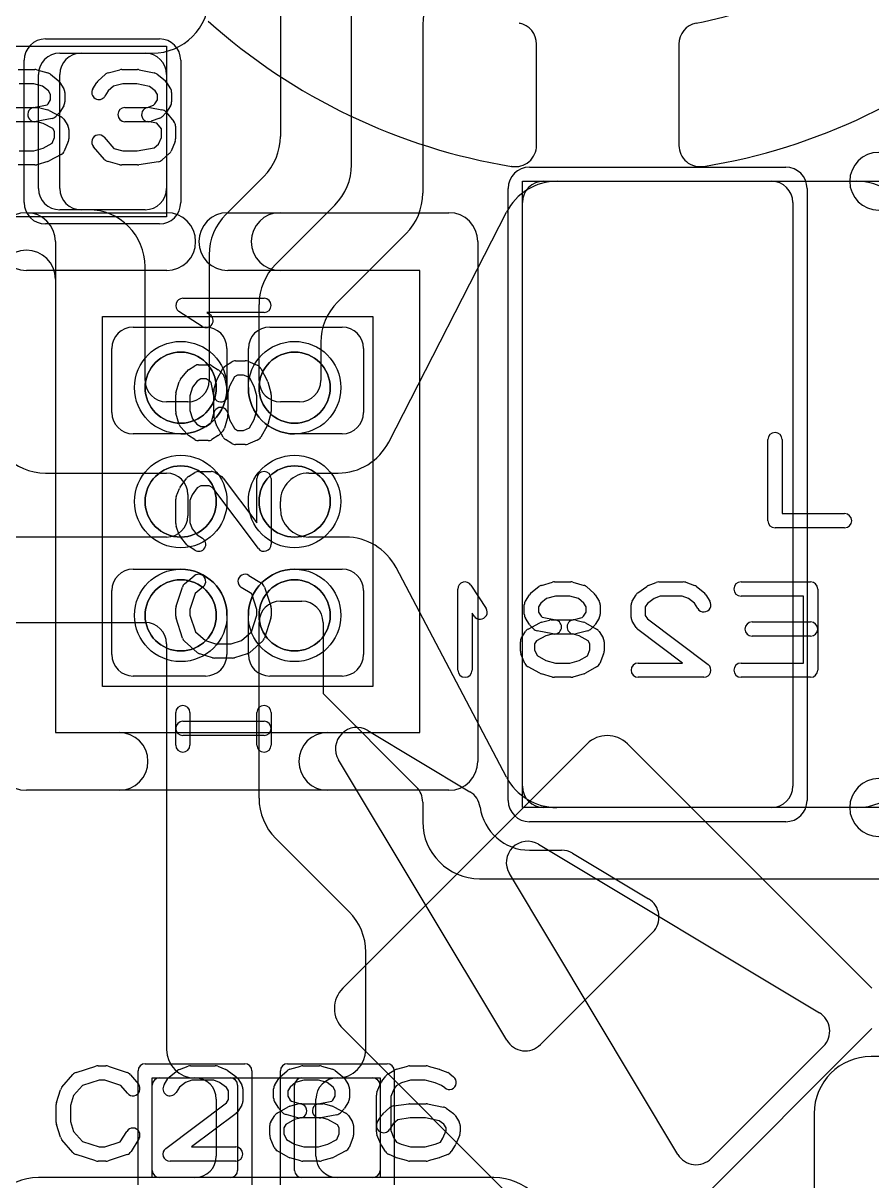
# Model space of a CAD drawing. Extents: x -1 to 20.9, y -0.5 to 20.
# Drawn here: x 7.947 to 10.928, y 7.863 to 11.931 of the extents above; entities that cross this region are included whole.
import ezdxf

# ---------------------------------------------------------------- set-up
doc = ezdxf.new("R2010")
doc.units = 0
for name, color, linetype in [('L1', 3, 'CONTINUOUS'), ('L4', 3, 'CONTINUOUS'), ('MetalMask-A', 176, 'CONTINUOUS'), ('PartsArea-A', 111, 'CONTINUOUS'), ('PartsSilk-A', 221, 'CONTINUOUS'), ('PartsSilk-B', 221, 'CONTINUOUS'), ('Resist-A', 2, 'CONTINUOUS'), ('Silk-A', 140, 'CONTINUOUS')]:
    doc.layers.add(name, color=color, linetype=linetype)

msp = doc.modelspace()

# ---------------------------------------------------------------- linework, layer by layer
at = {"layer": 'L1'}
for p, q in [((8.85, 14.2), (8.85, 11.53284)), ((9.1, 11.43284), (9.1, 12.475)), ((9.35, 11.925), (9.35, 11.33284)), ((8.075, 11.825), (8.375, 11.825)), ((8.14997, 11.825), (8.4, 11.825)), ((8, 11.35), (8, 11.75)), ((8.075, 11.34997), (8.075, 11.75003)), ((8.45, 11.75), (8.45, 11.35)), ((8.79142, 11.39142), (8.65858, 11.25858)), ((9.775, 11.375), (10.575, 11.375)), ((9.82225, 11.375), (10.07498, 11.37502)), ((10.07498, 11.37502), (10.875, 11.375)), ((8.375, 11.275), (8.075, 11.275)), ((8.175, 11.275), (8.14997, 11.275)), ((8.83358, 11.08358), (9.04142, 11.29142)), ((9.23073, 10.45882), (9.64426, 11.26618)), ((9.7, 9.25), (9.7, 11.3)), ((10.65, 11.3), (10.65, 9.25)), ((9.29142, 11.19142), (9.05067, 10.95067)), ((8.6, 11.11716), (8.6, 10.67497)), ((8.375, 10.67497), (8.375, 11.075)), ((8.775, 10.67497), (8.775, 10.94216)), ((8.333, 10.863), (8.5875, 10.863)), ((8.8125, 10.863), (9.067, 10.863)), ((8.258, 10.5625), (8.258, 10.788)), ((8.6625, 10.788), (8.6625, 10.65)), ((8.7375, 10.65), (8.7375, 10.788)), ((8.99209, 10.80925), (8.99209, 10.67497)), ((9.142, 10.788), (9.142, 10.5625)), ((8.52503, 10.6), (8.44997, 10.6)), ((8.91712, 10.6), (8.84997, 10.6)), ((8.5, 10.4875), (8.333, 10.4875)), ((9.067, 10.4875), (8.9, 10.4875)), ((8.025, 10.35), (8.45003, 10.35)), ((8.95002, 10.35), (9.05271, 10.35)), ((8.525, 10.27503), (8.525, 10.19997)), ((8.85, 10.225), (8.85, 10.25)), ((8.45003, 10.125), (7.75784, 10.125)), ((9.07925, 10.125), (8.95, 10.125)), ((8.333, 10.0125), (8.5, 10.0125)), ((8.9, 10.0125), (9.067, 10.0125)), ((9.64375, 9.28184), (9.25624, 10.01815)), ((8.258, 9.712), (8.258, 9.9375)), ((9.142, 9.9375), (9.142, 9.712)), ((8.84997, 9.9), (8.92503, 9.9)), ((8.6625, 9.85), (8.6625, 9.712)), ((8.7375, 9.712), (8.7375, 9.85)), ((7.88284, 9.825), (8.37503, 9.825)), ((8.775, 9.20784), (8.775, 9.82503)), ((9, 9.82503), (9, 9.575)), ((8.45, 9.75003), (8.45, 8.325)), ((8.5875, 9.637), (8.333, 9.637)), ((9.067, 9.637), (8.8125, 9.637)), ((9, 9.575), (9.32804, 9.24696)), ((9.35, 9.19395), (9.35, 9.125)), ((10.575, 9.175), (9.775, 9.175)), ((10.875, 9.175), (9.82074, 9.17499)), ((9.09142, 8.80858), (8.83358, 9.06642)), ((9.55, 8.925), (11.375, 8.925)), ((9.15, 8.325), (9.15, 8.66716)), ((15.825, 8.3), (10.925, 8.3)), ((8.425, 8.225), (8.675, 8.225)), ((8.55, 8.225), (8.55006, 8.225)), ((8.925, 8.225), (9.175, 8.225)), ((9.04997, 8.225), (9.05, 8.225)), ((8.4, 7.9), (8.4, 8.2)), ((8.7, 8.2), (8.7, 7.9)), ((8.9, 7.9), (8.9, 8.2)), ((9.2, 8.2), (9.2, 7.9)), ((8.62503, 8.15003), (8.62503, 7.94997)), ((8.975, 7.94997), (8.975, 8.15003)), ((10.725, 8.1), (10.725, 7.725)), ((8.55006, 7.875), (8, 7.875)), ((8.675, 7.875), (8.425, 7.875)), ((9.175, 7.875), (8.925, 7.875)), ((9.6, 7.875), (9.04997, 7.875))]:
    msp.add_line(p, q, dxfattribs=at)
for centre in [(8.5, 10.65), (8.9, 10.65), (8.5, 10.25), (8.9, 10.25), (8.5, 9.85), (8.9, 9.85)]:
    msp.add_circle(centre, 0.1625, dxfattribs=at)
for centre, radius, start, end in [((9.55, 11.925), 0.2, 90, 180), ((8.4, 12.025), 0.2, -90, 0), ((8.075, 11.75), 0.075, 90, 180), ((8.14997, 11.75003), 0.07497, 90, 180), ((8.375, 11.75), 0.075, 0, 90), ((8.65, 11.53284), 0.2, -45, 0), ((8.9, 11.43284), 0.2, -45, 0), ((8.075, 11.35), 0.075, 180, -90), ((8.14997, 11.34997), 0.07497, 180, -90), ((8.375, 11.35), 0.075, -90, 0), ((9.82227, 11.175), 0.2, 90.00573, 152.87859), ((9.775, 11.3), 0.075, 90, 180), ((10.575, 11.3), 0.075, 0, 90), ((10.875, 11.175), 0.2, 0, 89.99885), ((9.15, 11.33284), 0.2, -45, 0), ((8.175, 11.075), 0.2, 0, 90), ((8.8, 11.11716), 0.2, 135, 180), ((8.975, 10.94216), 0.2, 135, 180), ((9.19209, 10.80925), 0.2, 135, 180), ((8.333, 10.788), 0.075, 90, 180), ((8.5875, 10.788), 0.075, 0, 90), ((8.8125, 10.788), 0.075, 90, 180), ((9.067, 10.788), 0.075, 0, 90), ((8.44997, 10.67497), 0.07497, 180, -90), ((8.52503, 10.67497), 0.07497, -90, 0), ((8.84997, 10.67497), 0.07497, 180, -90), ((8.91712, 10.67497), 0.07497, -90, 0), ((8.5, 10.65), 0.1625, -90, 0), ((8.9, 10.65), 0.1625, 180, -90), ((8.025, 10.55), 0.2, 180, -90), ((8.333, 10.5625), 0.075, 180, -90), ((9.067, 10.5625), 0.075, -90, 0), ((9.05272, 10.55), 0.2, -90.00255, -27.12236), ((8.45003, 10.27503), 0.07497, 0, 90), ((8.95, 10.25), 0.1, 89.98854, 180), ((8.95, 10.225), 0.1, 180, -90), ((8.45003, 10.19997), 0.07497, -90, 0), ((9.07925, 9.925), 0.2, 27.75756, 90), ((8.333, 9.9375), 0.075, 90, 180), ((8.5, 9.85), 0.1625, 0, 90), ((8.9, 9.85), 0.1625, 90, 180), ((9.067, 9.9375), 0.075, 0, 90), ((8.84997, 9.82503), 0.07497, 90, 180), ((8.92503, 9.82503), 0.07497, 0, 90), ((8.37503, 9.75003), 0.07497, 0, 90), ((8.333, 9.712), 0.075, 180, -90), ((8.5875, 9.712), 0.075, -90, 0), ((8.8125, 9.712), 0.075, 180, -90), ((9.067, 9.712), 0.075, -90, 0), ((10.875, 9.375), 0.2, -90, 0), ((9.82074, 9.37499), 0.2, -152.24213, -89.99958), ((9.27503, 9.19395), 0.07497, 0, 45), ((9.775, 9.25), 0.075, 180, -90), ((10.575, 9.25), 0.075, -90, 0), ((8.975, 9.20784), 0.2, 180, -135), ((9.55, 9.125), 0.2, 180, -90), ((8.95, 8.66716), 0.2, 0, 45), ((8.55, 8.325), 0.1, 180, -90), ((9.05, 8.325), 0.1, -90, 0), ((10.925, 8.1), 0.2, 90, 180), ((8.425, 8.2), 0.025, 90, 180), ((8.55006, 8.15003), 0.07497, 0, 90), ((8.675, 8.2), 0.025, 0, 90), ((8.925, 8.2), 0.025, 90, 180), ((9.04997, 8.15003), 0.07497, 90, 180), ((9.175, 8.2), 0.025, 0, 90), ((8.55006, 7.94997), 0.07497, -90, 0), ((9.04997, 7.94997), 0.07497, 180, -90), ((8.425, 7.9), 0.025, 180, -90), ((8.675, 7.9), 0.025, -90, 0), ((8.925, 7.9), 0.025, 180, -90), ((9.175, 7.9), 0.025, -90, 0), ((8, 7.675), 0.2, 90, 180), ((9.6, 7.675), 0.2, 0, 90)]:
    msp.add_arc(centre, radius, start, end, dxfattribs=at)
at = {"layer": 'L4'}
for p, q in [((9.75, 11.50124), (9.75, 11.85685)), ((10.25, 11.85683), (10.25, 11.50124)), ((9.92763, 9.3985), (9.06904, 8.53991)), ((10.92762, 8.53992), (10.06903, 9.3985)), ((9.06904, 8.39849), (9.92762, 7.53991)), ((10.06904, 7.53991), (10.92762, 8.39849))]:
    msp.add_line(p, q, dxfattribs=at)
for centre, radius, start, end in [((9.99998, 13.49996), 1.59999, -78.81107, -50.00511), ((10.00001, 13.49999), 2.1, -131.94629, -99.25967), ((9.7035, 12.00406), 0.07497, -101.21401, -100.71637), ((9.675, 11.85683), 0.075, 0.01528, 78.80544), ((10.325, 11.85681), 0.075, 101.18707, 179.98472), ((9.99997, 13.5), 2.10001, -80.76302, -48.05369), ((9.67499, 11.50126), 0.07501, -99.22876, -0.01528), ((10.32502, 11.50127), 0.07502, -179.97709, -80.76493), ((9.65094, 11.35322), 0.07497, 80.77389, 81.43862), ((9.99833, 9.3278), 0.09998, 45, 135), ((9.13974, 8.4692), 0.09999, 134.99595, -134.99595)]:
    msp.add_arc(centre, radius, start, end, dxfattribs=at)
at = {"layer": 'MetalMask-A'}
for p, q in [((8.075, 11.825), (8.375, 11.825)), ((8, 11.35), (8, 11.75)), ((8.45, 11.75), (8.45, 11.35)), ((9.775, 11.375), (10.575, 11.375)), ((8.375, 11.275), (8.075, 11.275)), ((9.7, 9.25), (9.7, 11.3)), ((10.65, 11.3), (10.65, 9.25)), ((10.575, 9.175), (9.775, 9.175)), ((8.425, 8.225), (8.675, 8.225)), ((8.925, 8.225), (9.175, 8.225)), ((8.4, 7.9), (8.4, 8.2)), ((8.7, 8.2), (8.7, 7.9)), ((8.9, 7.9), (8.9, 8.2)), ((9.2, 8.2), (9.2, 7.9)), ((8.675, 7.875), (8.425, 7.875)), ((9.175, 7.875), (8.925, 7.875))]:
    msp.add_line(p, q, dxfattribs=at)
for centre, radius, start, end in [((8.075, 11.75), 0.075, 90, 180), ((8.375, 11.75), 0.075, 0, 90), ((8.075, 11.35), 0.075, 180, -90), ((8.375, 11.35), 0.075, -90, 0), ((9.775, 11.3), 0.075, 90, 180), ((10.575, 11.3), 0.075, 0, 90), ((8.5, 10.65), 0.125, 90, -90), ((8.5, 10.65), 0.125, -90, 90), ((8.9, 10.65), 0.125, 90, -90), ((8.9, 10.65), 0.125, -90, 90), ((8.5, 10.25), 0.125, 90, -90), ((8.5, 10.25), 0.125, -90, 90), ((8.9, 10.25), 0.125, 90, -90), ((8.9, 10.25), 0.125, -90, 90), ((8.5, 9.85), 0.125, 90, -90), ((8.5, 9.85), 0.125, -90, 90), ((8.9, 9.85), 0.125, 90, -90), ((8.9, 9.85), 0.125, -90, 90), ((9.775, 9.25), 0.075, 180, -90), ((10.575, 9.25), 0.075, -90, 0), ((8.425, 8.2), 0.025, 90, 180), ((8.675, 8.2), 0.025, 0, 90), ((8.925, 8.2), 0.025, 90, 180), ((9.175, 8.2), 0.025, 0, 90), ((8.425, 7.9), 0.025, 180, -90), ((8.675, 7.9), 0.025, -90, 0), ((8.925, 7.9), 0.025, 180, -90), ((9.175, 7.9), 0.025, -90, 0)]:
    msp.add_arc(centre, radius, start, end, dxfattribs=at)
at = {"layer": 'PartsArea-A'}
for p, q in [((7.15, 11.85), (8.45, 11.85)), ((8.45, 11.85), (8.45, 11.25)), ((9.7, 9.175), (9.7, 11.375)), ((9.7, 11.375), (12.9, 11.375)), ((8.45, 11.25), (7.15, 11.25)), ((8.225, 9.6), (8.225, 10.9)), ((8.225, 10.9), (9.175, 10.9)), ((9.175, 10.9), (9.175, 9.6)), ((9.175, 9.6), (8.225, 9.6)), ((12.9, 9.175), (9.7, 9.175)), ((8.4, 8.225), (9.2, 8.225)), ((8.4, 7.875), (8.4, 8.225)), ((9.2, 8.225), (9.2, 7.875)), ((9.2, 7.875), (8.4, 7.875))]:
    msp.add_line(p, q, dxfattribs=at)
at = {"layer": 'PartsSilk-A'}
for p, q in [((7.92917, 11.76759), (7.9875, 11.76759)), ((7.99437, 11.76663), (8.03326, 11.75552)), ((8.24495, 11.75564), (8.28662, 11.76675)), ((8.29306, 11.76759), (8.34861, 11.76759)), ((8.35376, 11.76705), (8.40654, 11.75594)), ((7.984, 11.71759), (7.93267, 11.71759)), ((8.0147, 11.70882), (7.984, 11.71759)), ((8.04201, 11.751), (8.06979, 11.72878)), ((8.07537, 11.72251), (8.08926, 11.70029)), ((8.1913, 11.70029), (8.20519, 11.72251)), ((8.20978, 11.72795), (8.23478, 11.75017)), ((8.29634, 11.71759), (8.26356, 11.70885)), ((8.34601, 11.71759), (8.29634, 11.71759)), ((8.39042, 11.70824), (8.34601, 11.71759)), ((8.41701, 11.751), (8.44479, 11.72878)), ((8.45037, 11.72251), (8.46426, 11.70029)), ((8.03523, 11.6924), (8.0147, 11.70882)), ((8.04306, 11.67987), (8.03523, 11.6924)), ((8.04306, 11.66087), (8.04306, 11.67987)), ((8.09306, 11.68704), (8.09306, 11.6537)), ((8.24568, 11.69296), (8.2337, 11.67379)), ((8.26356, 11.70885), (8.24568, 11.69296)), ((8.41023, 11.6924), (8.39042, 11.70824)), ((8.41806, 11.67987), (8.41023, 11.6924)), ((8.41806, 11.66087), (8.41806, 11.67987)), ((8.46806, 11.68704), (8.46806, 11.6537)), ((7.92134, 11.63426), (7.99861, 11.63426)), ((7.9826, 11.63377), (8.03074, 11.6434)), ((8.00505, 11.63342), (8.03283, 11.62601)), ((8.03074, 11.6434), (8.03448, 11.64715)), ((8.03448, 11.64715), (8.04306, 11.66087)), ((8.08926, 11.64045), (8.07537, 11.61823)), ((8.30417, 11.63426), (8.3831, 11.63426)), ((8.3831, 11.63426), (8.4043, 11.64197)), ((8.39188, 11.63387), (8.43355, 11.62646)), ((8.4043, 11.64197), (8.40948, 11.64715)), ((8.40948, 11.64715), (8.41806, 11.66087)), ((8.46426, 11.64045), (8.45037, 11.61823)), ((8.04796, 11.59586), (7.9924, 11.58475)), ((8.03815, 11.62391), (8.07982, 11.60169)), ((8.07185, 11.6138), (8.06074, 11.60269)), ((8.08926, 11.59287), (8.10314, 11.57065)), ((8.4266, 11.59687), (8.39604, 11.58576)), ((8.44685, 11.6138), (8.43574, 11.60269)), ((8.44838, 11.61785), (8.47615, 11.58452)), ((7.99533, 11.58426), (7.91806, 11.58426)), ((8.01717, 11.57844), (7.99533, 11.58426)), ((8.0504, 11.56072), (8.01717, 11.57844)), ((8.05694, 11.55024), (8.0504, 11.56072)), ((8.10694, 11.55741), (8.10694, 11.52407)), ((8.3875, 11.58426), (8.30417, 11.58426)), ((8.41581, 11.57883), (8.38312, 11.58465)), ((8.43194, 11.55947), (8.41581, 11.57883)), ((8.43194, 11.52907), (8.43194, 11.55947)), ((8.48194, 11.56852), (8.48194, 11.52407)), ((8.04842, 11.5086), (8.05694, 11.52907)), ((8.05694, 11.52907), (8.05694, 11.55024)), ((8.10502, 11.51446), (8.09114, 11.48113)), ((8.23131, 11.52942), (8.26519, 11.49071)), ((8.42218, 11.50563), (8.43194, 11.52907)), ((8.48002, 11.51446), (8.46614, 11.48113)), ((7.93267, 11.48241), (7.984, 11.48241)), ((7.984, 11.48241), (8.01697, 11.49183)), ((8.01697, 11.49183), (8.04842, 11.5086)), ((8.23258, 11.45206), (8.19369, 11.4965)), ((8.26519, 11.49071), (8.29634, 11.48241)), ((8.29634, 11.48241), (8.34662, 11.48241)), ((8.34662, 11.48241), (8.40691, 11.49205)), ((8.40691, 11.49205), (8.42218, 11.50563)), ((8.45967, 11.47205), (8.43467, 11.44983)), ((7.9875, 11.43241), (7.92917, 11.43241)), ((8.03326, 11.44448), (7.99437, 11.43337)), ((8.07982, 11.46868), (8.03815, 11.44646)), ((8.28662, 11.43325), (8.24495, 11.44436)), ((8.34861, 11.43241), (8.29306, 11.43241)), ((8.42201, 11.44383), (8.35256, 11.43272)), ((7.958, 11.2646), (8.45082, 11.2646)), ((8.84918, 11.2646), (9.442, 11.2646)), ((8.0596, 11.163), (8.0596, 9.4386)), ((9.5436, 11.163), (9.5436, 9.337)), ((8.45082, 11.0614), (7.958, 11.0614)), ((9.3404, 11.0614), (8.84918, 11.0614)), ((9.3404, 9.4386), (9.3404, 11.0614)), ((8.50741, 10.96389), (8.79259, 10.96389)), ((8.5753, 10.86513), (8.49382, 10.91791)), ((8.79259, 10.91389), (8.59199, 10.91389)), ((8.59199, 10.91389), (8.60248, 10.90709)), ((8.65713, 10.72676), (8.67935, 10.74064)), ((8.69259, 10.74444), (8.72593, 10.74444)), ((8.73554, 10.74252), (8.76887, 10.72864)), ((8.499, 10.67951), (8.52122, 10.70729)), ((8.52749, 10.71287), (8.54971, 10.72676)), ((8.56296, 10.73056), (8.5963, 10.73056)), ((8.60955, 10.72676), (8.63177, 10.71287)), ((8.62609, 10.67565), (8.64831, 10.71732)), ((8.6362, 10.70935), (8.64731, 10.69824)), ((8.78132, 10.71732), (8.80354, 10.67565)), ((8.48337, 10.63187), (8.49448, 10.67076)), ((8.5576, 10.67273), (8.54118, 10.6522)), ((8.57013, 10.68056), (8.5576, 10.67273)), ((8.58913, 10.68056), (8.57013, 10.68056)), ((8.60285, 10.67198), (8.58913, 10.68056)), ((8.6066, 10.66824), (8.60285, 10.67198)), ((8.61623, 10.6201), (8.6066, 10.66824)), ((8.61658, 10.64255), (8.62399, 10.67033)), ((8.65414, 10.68546), (8.66525, 10.6299)), ((8.68928, 10.6879), (8.67156, 10.65467)), ((8.69976, 10.69444), (8.68928, 10.6879)), ((8.72093, 10.69444), (8.69976, 10.69444)), ((8.7414, 10.68592), (8.72093, 10.69444)), ((8.75817, 10.65447), (8.7414, 10.68592)), ((8.80552, 10.67076), (8.81663, 10.63187)), ((8.48241, 10.56667), (8.48241, 10.625)), ((8.54118, 10.6522), (8.53241, 10.6215)), ((8.53241, 10.6215), (8.53241, 10.57017)), ((8.61574, 10.55884), (8.61574, 10.63611)), ((8.67156, 10.65467), (8.66574, 10.63283)), ((8.66574, 10.63283), (8.66574, 10.55556)), ((8.76759, 10.6215), (8.75817, 10.65447)), ((8.76759, 10.57017), (8.76759, 10.6215)), ((8.81759, 10.625), (8.81759, 10.56667)), ((8.49448, 10.52091), (8.48337, 10.5598)), ((8.53241, 10.57017), (8.54099, 10.54013)), ((8.54099, 10.54013), (8.55704, 10.52207)), ((8.6072, 10.52682), (8.61574, 10.55884)), ((8.62399, 10.52134), (8.61658, 10.54912)), ((8.6649, 10.54912), (8.65379, 10.50745)), ((8.6649, 10.562), (8.67147, 10.53736)), ((8.67147, 10.53736), (8.68896, 10.50675)), ((8.74178, 10.50869), (8.75827, 10.53756)), ((8.75827, 10.53756), (8.76759, 10.57017)), ((8.81663, 10.5598), (8.80552, 10.52091)), ((8.52205, 10.48617), (8.49983, 10.51117)), ((8.55704, 10.52207), (8.57013, 10.51389)), ((8.57013, 10.51389), (8.58913, 10.51389)), ((8.58913, 10.51389), (8.60285, 10.52247)), ((8.60285, 10.52247), (8.6072, 10.52682)), ((8.64866, 10.47649), (8.62644, 10.51538)), ((8.64731, 10.49621), (8.6362, 10.4851)), ((8.68896, 10.50675), (8.69976, 10.5)), ((8.69976, 10.5), (8.72093, 10.5)), ((8.72093, 10.5), (8.74178, 10.50869)), ((8.80319, 10.51538), (8.78097, 10.47649)), ((8.54971, 10.46769), (8.52749, 10.48158)), ((8.5963, 10.46389), (8.56296, 10.46389)), ((8.63177, 10.48158), (8.60955, 10.46769)), ((8.67934, 10.4538), (8.65712, 10.46769)), ((8.76888, 10.46581), (8.73555, 10.45192)), ((10.5625, 10.18241), (10.5625, 10.46759)), ((10.6125, 10.46759), (10.6125, 10.20741)), ((8.72593, 10.45), (8.69259, 10.45)), ((8.4983, 10.30081), (8.52052, 10.33137)), ((8.52749, 10.33787), (8.54971, 10.35176)), ((8.56296, 10.35556), (8.60741, 10.35556)), ((8.62066, 10.35176), (8.64288, 10.33787)), ((8.64961, 10.3317), (8.76759, 10.17483)), ((8.76759, 10.17483), (8.76759, 10.33056)), ((8.81759, 10.33056), (8.81759, 10.1)), ((8.4842, 10.26761), (8.49531, 10.29539)), ((8.55811, 10.29804), (8.54057, 10.27393)), ((8.57013, 10.30556), (8.55811, 10.29804)), ((8.60024, 10.30556), (8.57013, 10.30556)), ((8.61244, 10.29793), (8.60024, 10.30556)), ((8.77261, 10.08497), (8.61244, 10.29793)), ((8.48241, 10.17222), (8.48241, 10.25833)), ((8.54057, 10.27393), (8.53241, 10.25352)), ((8.53241, 10.25352), (8.53241, 10.17662)), ((8.53241, 10.17662), (8.54061, 10.15408)), ((10.6125, 10.20741), (10.83194, 10.20741)), ((8.49503, 10.13313), (8.48392, 10.16368)), ((8.54061, 10.15408), (8.5576, 10.13283)), ((8.5576, 10.13283), (8.57621, 10.1212)), ((10.83194, 10.15741), (10.5875, 10.15741)), ((8.52122, 10.09827), (8.499, 10.12605)), ((8.54971, 10.0788), (8.52749, 10.09269)), ((8.51363, 9.96088), (8.54696, 9.98865)), ((8.73918, 9.99064), (8.78362, 9.96287)), ((8.48369, 9.8829), (8.50591, 9.94957)), ((8.5511, 9.92702), (8.53241, 9.87094)), ((8.57896, 9.95023), (8.5511, 9.92702)), ((8.7495, 9.92523), (8.71268, 9.94824)), ((8.76759, 9.87094), (8.7495, 9.92523)), ((8.79409, 9.94957), (8.81631, 9.8829)), ((8.48241, 9.84722), (8.48241, 9.875)), ((8.53241, 9.87094), (8.53241, 9.85112)), ((8.53241, 9.85112), (8.55132, 9.79202)), ((8.74868, 9.79202), (8.76759, 9.85112)), ((8.76759, 9.85112), (8.76759, 9.87094)), ((8.81759, 9.875), (8.81759, 9.84722)), ((8.50582, 9.77016), (8.4836, 9.8396)), ((8.8164, 9.8396), (8.79418, 9.77016)), ((8.55132, 9.79202), (8.58656, 9.76118)), ((8.58656, 9.76118), (8.62234, 9.75)), ((8.67766, 9.75), (8.71344, 9.76118)), ((8.71344, 9.76118), (8.74868, 9.79202)), ((8.55761, 9.72008), (8.51317, 9.75897)), ((8.62234, 9.75), (8.67766, 9.75)), ((8.78683, 9.75897), (8.74239, 9.72008)), ((8.61106, 9.70114), (8.56661, 9.71503)), ((8.68148, 9.7), (8.61852, 9.7)), ((8.73339, 9.71503), (8.68894, 9.70114)), ((8.48241, 9.39444), (8.48241, 9.50833)), ((8.50741, 9.47778), (8.79259, 9.47778)), ((8.53241, 9.50833), (8.53241, 9.39444)), ((8.76759, 9.39444), (8.76759, 9.50833)), ((8.81759, 9.50833), (8.81759, 9.39444)), ((8.0596, 9.4386), (8.28344, 9.4386)), ((9.01656, 9.4386), (9.3404, 9.4386)), ((8.79259, 9.42778), (8.50741, 9.42778)), ((8.28344, 9.2354), (7.958, 9.2354)), ((9.442, 9.2354), (9.01656, 9.2354)), ((9.75725, 9.04565), (10.74346, 8.45392)), ((10.24608, 7.95654), (9.65435, 8.94275)), ((10.75791, 8.33658), (10.36342, 7.94209)), ((8.13266, 8.24418), (8.2021, 8.2664)), ((8.20972, 8.26759), (8.2375, 8.26759)), ((8.2454, 8.26631), (8.31207, 8.24409)), ((8.49563, 8.25497), (8.52618, 8.26608)), ((8.53472, 8.26759), (8.62083, 8.26759)), ((8.63011, 8.2658), (8.65789, 8.25469)), ((8.88341, 8.25552), (8.9223, 8.26663)), ((8.92917, 8.26759), (8.9875, 8.26759)), ((8.99437, 8.26663), (9.03326, 8.25552)), ((9.25841, 8.25552), (9.2973, 8.26663)), ((9.30417, 8.26759), (9.3625, 8.26759)), ((9.36937, 8.26663), (9.40826, 8.25552)), ((8.08258, 8.19239), (8.12147, 8.23683)), ((8.21362, 8.21759), (8.15452, 8.19868)), ((8.23344, 8.21759), (8.21362, 8.21759)), ((8.28952, 8.1989), (8.23344, 8.21759)), ((8.32338, 8.23637), (8.35115, 8.20304)), ((8.4413, 8.20029), (8.45519, 8.22251)), ((8.46077, 8.22878), (8.48855, 8.251)), ((8.53912, 8.21759), (8.51658, 8.20939)), ((8.61602, 8.21759), (8.53912, 8.21759)), ((8.63643, 8.20943), (8.61602, 8.21759)), ((8.66331, 8.2517), (8.69387, 8.22948)), ((8.70037, 8.22251), (8.71426, 8.20029)), ((8.83019, 8.20029), (8.84408, 8.22251)), ((8.84867, 8.22795), (8.87367, 8.25017)), ((8.93267, 8.21759), (8.90263, 8.20901)), ((8.984, 8.21759), (8.93267, 8.21759)), ((9.0147, 8.20882), (8.984, 8.21759)), ((9.04201, 8.251), (9.06979, 8.22878)), ((9.07537, 8.22251), (9.08926, 8.20029)), ((9.20639, 8.21315), (9.22028, 8.23167)), ((9.22754, 8.23818), (9.25254, 8.25299)), ((9.30767, 8.21759), (9.27525, 8.20833)), ((9.359, 8.21759), (9.30767, 8.21759)), ((9.39329, 8.20779), (9.359, 8.21759)), ((9.41067, 8.25469), (9.43845, 8.24358)), ((9.44479, 8.23989), (9.45868, 8.22878)), ((8.06364, 8.13894), (8.07753, 8.18339)), ((8.15452, 8.19868), (8.12368, 8.16344)), ((8.31273, 8.17104), (8.28952, 8.1989)), ((8.49533, 8.1924), (8.4837, 8.17379)), ((8.51658, 8.20939), (8.49533, 8.1924)), ((8.66054, 8.19189), (8.63643, 8.20943)), ((8.66806, 8.17987), (8.66054, 8.19189)), ((8.66806, 8.14976), (8.66806, 8.17987)), ((8.71806, 8.18704), (8.71806, 8.14259)), ((8.82639, 8.1537), (8.82639, 8.18704)), ((8.88457, 8.19296), (8.87639, 8.17987)), ((8.87639, 8.17987), (8.87639, 8.16087)), ((8.90263, 8.20901), (8.88457, 8.19296)), ((9.03523, 8.1924), (9.0147, 8.20882)), ((9.04306, 8.17987), (9.03523, 8.1924)), ((9.04306, 8.16087), (9.04306, 8.17987)), ((9.09306, 8.18704), (9.09306, 8.1537)), ((9.18942, 8.17442), (9.20331, 8.20776)), ((9.24827, 8.18565), (9.2375, 8.15981)), ((9.2573, 8.19769), (9.24827, 8.18565)), ((9.27525, 8.20833), (9.2573, 8.19769)), ((9.41645, 8.19853), (9.39329, 8.20779)), ((9.42744, 8.18974), (9.41645, 8.19853)), ((8.12368, 8.16344), (8.1125, 8.12766)), ((8.44747, 7.97739), (8.66043, 8.13756)), ((8.66043, 8.13756), (8.66806, 8.14976)), ((8.84408, 8.11823), (8.83019, 8.14045)), ((8.87639, 8.16087), (8.88497, 8.14715)), ((8.88497, 8.14715), (8.88932, 8.1428)), ((8.88932, 8.1428), (8.92134, 8.13426)), ((8.92134, 8.13426), (8.99861, 8.13426)), ((8.9826, 8.13377), (9.03074, 8.1434)), ((9.03074, 8.1434), (9.03448, 8.14715)), ((9.03448, 8.14715), (9.04306, 8.16087)), ((9.08926, 8.14045), (9.07537, 8.11823)), ((9.1875, 8.03519), (9.1875, 8.16481)), ((9.2375, 8.15981), (9.2375, 8.04019)), ((9.30417, 8.13426), (9.3625, 8.13426)), ((8.0625, 8.06852), (8.0625, 8.13148)), ((8.1125, 8.12766), (8.1125, 8.07234)), ((8.6942, 8.10039), (8.53733, 7.98241)), ((8.71426, 8.12934), (8.70037, 8.10712)), ((8.83899, 8.10134), (8.87788, 8.12356)), ((8.85871, 8.10269), (8.8476, 8.1138)), ((8.91162, 8.0851), (8.86995, 8.09621)), ((8.88384, 8.12601), (8.91162, 8.13342)), ((9.04796, 8.09586), (8.9924, 8.08475)), ((9.00505, 8.13342), (9.03283, 8.12601)), ((9.03815, 8.12391), (9.07982, 8.10169)), ((9.07185, 8.1138), (9.06074, 8.10269)), ((9.20978, 8.09832), (9.23478, 8.12054)), ((9.24791, 8.12661), (9.30069, 8.13402)), ((9.3674, 8.13377), (9.42296, 8.12266)), ((9.43294, 8.11824), (9.45794, 8.09972)), ((8.07753, 8.01661), (8.06364, 8.06106)), ((8.1125, 8.07234), (8.12368, 8.03656)), ((8.8125, 8.02407), (8.8125, 8.05741)), ((8.8163, 8.07066), (8.83019, 8.09288)), ((8.86925, 8.06104), (8.8625, 8.05024)), ((8.89986, 8.07853), (8.86925, 8.06104)), ((8.9245, 8.0851), (8.89986, 8.07853)), ((8.99533, 8.08426), (8.91806, 8.08426)), ((9.01717, 8.07844), (8.99533, 8.08426)), ((9.0504, 8.06072), (9.01717, 8.07844)), ((9.05694, 8.05024), (9.0504, 8.06072)), ((9.08926, 8.09287), (9.10314, 8.07065)), ((9.10694, 8.05741), (9.10694, 8.02407)), ((9.1913, 8.07066), (9.20519, 8.09288)), ((9.24568, 8.06333), (9.2337, 8.04416)), ((9.26235, 8.07814), (9.24568, 8.06333)), ((9.30592, 8.08426), (9.26235, 8.07814)), ((9.36002, 8.08426), (9.30592, 8.08426)), ((9.40767, 8.07473), (9.36002, 8.08426)), ((9.42437, 8.06236), (9.40767, 8.07473)), ((9.43194, 8.05024), (9.42437, 8.06236)), ((9.46426, 8.09287), (9.47814, 8.07065)), ((9.48194, 8.05741), (9.48194, 8.03519)), ((8.12368, 8.03656), (8.15452, 8.00132)), ((8.28773, 8.0005), (8.31074, 8.03732)), ((8.82831, 7.98112), (8.81442, 8.01445)), ((8.8625, 8.05024), (8.8625, 8.02907)), ((8.8625, 8.02907), (8.87119, 8.00822)), ((9.04842, 8.0086), (9.05694, 8.02907)), ((9.05694, 8.02907), (9.05694, 8.05024)), ((9.10502, 8.01446), (9.09114, 7.98113)), ((9.20331, 7.99224), (9.18942, 8.02558)), ((9.2375, 8.04019), (9.24868, 8.01336)), ((9.24868, 8.01336), (9.25742, 7.99937)), ((9.4123, 7.99981), (9.42077, 8.01336)), ((9.42077, 8.01336), (9.43194, 8.04019)), ((9.43194, 8.04019), (9.43194, 8.05024)), ((9.48002, 8.02558), (9.46614, 7.99224)), ((8.12147, 7.96317), (8.08258, 8.00761)), ((8.15452, 8.00132), (8.21362, 7.98241)), ((8.21362, 7.98241), (8.23344, 7.98241)), ((8.23344, 7.98241), (8.28773, 8.0005)), ((8.35314, 8.01082), (8.32537, 7.96638)), ((8.53733, 7.98241), (8.69306, 7.98241)), ((8.87119, 8.00822), (8.90006, 7.99173)), ((8.90006, 7.99173), (8.93267, 7.98241)), ((8.93267, 7.98241), (8.984, 7.98241)), ((8.984, 7.98241), (9.01697, 7.99183)), ((9.01697, 7.99183), (9.04842, 8.0086)), ((9.21908, 7.96638), (9.20519, 7.9886)), ((9.25742, 7.99937), (9.27383, 7.99208)), ((9.27383, 7.99208), (9.30767, 7.98241)), ((9.30767, 7.98241), (9.359, 7.98241)), ((9.359, 7.98241), (9.39329, 7.99221)), ((9.39329, 7.99221), (9.4123, 7.99981)), ((9.46426, 7.9886), (9.45037, 7.96638)), ((8.2021, 7.9336), (8.13266, 7.95582)), ((8.2375, 7.93241), (8.20972, 7.93241)), ((8.31207, 7.95591), (8.2454, 7.93369)), ((8.69306, 7.93241), (8.4625, 7.93241)), ((8.87788, 7.94681), (8.83899, 7.96903)), ((8.9223, 7.93337), (8.88341, 7.94448)), ((8.9875, 7.93241), (8.92917, 7.93241)), ((9.03326, 7.94448), (8.99437, 7.93337)), ((9.07982, 7.96868), (9.03815, 7.94646)), ((9.25513, 7.94567), (9.23013, 7.95678)), ((9.2973, 7.93337), (9.25841, 7.94448)), ((9.3625, 7.93241), (9.30417, 7.93241)), ((9.40826, 7.94448), (9.36937, 7.93337)), ((9.43845, 7.95642), (9.41067, 7.94531))]:
    msp.add_line(p, q, dxfattribs=at)
for centre, radius, start, end in [((7.9875, 11.74259), 0.025, 74.05146, 90), ((8.02639, 11.73148), 0.025, 51.33303, 74.05146), ((8.25139, 11.73148), 0.025, 104.92551, 131.63069), ((8.29306, 11.74259), 0.025, 90, 104.92885), ((8.34861, 11.74259), 0.025, 78.11016, 90), ((8.40139, 11.73148), 0.025, 51.33303, 78.11298), ((8.05417, 11.70926), 0.025, 32.00538, 51.33303), ((8.22639, 11.70926), 0.025, 131.62783, 147.98998), ((8.42917, 11.70926), 0.025, 32.00538, 51.34522), ((8.06806, 11.68704), 0.025, 0, 32.00538), ((8.2125, 11.68704), 0.025, 147.99462, -32.01002), ((8.44306, 11.68704), 0.025, 0, 32.01002), ((7.9875, 11.60926), 0.025, 101.30544, -78.69205), ((7.99861, 11.60926), 0.025, 75.07449, 90), ((8.06806, 11.6537), 0.025, -32.00538, 0), ((8.30417, 11.60926), 0.025, 90, -90), ((8.3875, 11.60926), 0.025, 79.90837, -100.08326), ((8.44306, 11.6537), 0.025, -32.00538, 0), ((8.02639, 11.60185), 0.025, 61.9383, 75.06473), ((8.04306, 11.62037), 0.025, -78.69456, -45), ((8.05417, 11.63148), 0.025, -45, -32.00538), ((8.06806, 11.57963), 0.025, 31.98594, 61.9318), ((8.41806, 11.62037), 0.025, -70.02864, -45), ((8.42917, 11.60185), 0.025, 39.7909, 79.91674), ((8.42917, 11.63148), 0.025, -45, -32.01002), ((8.08194, 11.55741), 0.025, 0, 31.99147), ((8.3875, 11.60926), 0.025, -90, -70.02141), ((8.45694, 11.56852), 0.025, 0, 39.8005), ((8.08194, 11.52407), 0.025, -22.60576, 0), ((8.2125, 11.51296), 0.025, 41.18808, -138.81042), ((8.45694, 11.52407), 0.025, -22.60576, 0), ((8.06806, 11.49074), 0.025, -61.9383, -22.60888), ((8.44306, 11.49074), 0.025, -48.37217, -22.60888), ((10.9516, 11.375), 0.1016, 90, -90), ((7.9875, 11.45741), 0.025, -90, -74.05655), ((8.02639, 11.46852), 0.025, -74.05146, -61.9318), ((8.25139, 11.46852), 0.025, -138.81192, -104.92885), ((8.29306, 11.45741), 0.025, -104.92551, -90), ((8.34861, 11.45741), 0.025, -90, -80.91133), ((8.41806, 11.46852), 0.025, -80.91063, -48.36931), ((7.958, 11.163), 0.1016, 0, 180), ((7.958, 11.163), 0.1016, 90, -90), ((8.45082, 11.163), 0.1016, -90, 90), ((8.84918, 11.163), 0.1016, 90, -90), ((9.442, 11.163), 0.1016, 0, 90), ((8.50741, 10.93889), 0.025, 90, -122.93381), ((8.79259, 10.93889), 0.025, -90, 90), ((8.58889, 10.88611), 0.025, -122.93354, 57.06619), ((8.69259, 10.71944), 0.025, 90, 121.99147), ((8.72593, 10.71944), 0.025, 67.39424, 90), ((8.54074, 10.69167), 0.025, 122.00538, 141.33303), ((8.56296, 10.70556), 0.025, 90, 122.00538), ((8.5963, 10.70556), 0.025, 57.99462, 90), ((8.61852, 10.69167), 0.025, 45, 57.99462), ((8.62963, 10.68056), 0.025, 11.30544, 45), ((8.67037, 10.70556), 0.025, 121.98594, 151.93179), ((8.75926, 10.70556), 0.025, 28.0617, 67.39112), ((8.51852, 10.66389), 0.025, 141.33303, 164.05146), ((8.64815, 10.66389), 0.025, 151.9383, 165.06473), ((8.78148, 10.66389), 0.025, 15.94854, 28.0682), ((8.50741, 10.625), 0.025, 164.05146, 180), ((8.64074, 10.63611), 0.025, 165.07449, 180), ((8.64074, 10.625), 0.025, -168.69456, 11.30795), ((8.79259, 10.625), 0.025, 0, 15.94345), ((8.64074, 10.55556), 0.025, 14.92551, -165.06473), ((8.50741, 10.56667), 0.025, 180, -164.05146), ((8.64074, 10.55556), 0.025, -14.92551, 0), ((8.79259, 10.56667), 0.025, -15.94854, 0), ((8.51852, 10.52778), 0.025, -164.05146, -138.37217), ((8.64815, 10.52778), 0.025, -165.07449, -150.25829), ((8.62963, 10.51389), 0.025, -45, -14.92551), ((8.78148, 10.52778), 0.025, -29.73351, -15.94345), ((8.54074, 10.50278), 0.025, -138.37217, -122.00538), ((8.56296, 10.48889), 0.025, -122.00538, -90), ((8.5963, 10.48889), 0.025, -90, -57.99462), ((8.61852, 10.50278), 0.025, -57.99462, -45), ((8.67037, 10.48889), 0.025, -150.26649, -122.01002), ((8.69259, 10.475), 0.025, -122.00538, -90), ((8.75926, 10.48889), 0.025, -67.37309, -29.74171), ((10.5875, 10.46759), 0.025, 0, 180), ((8.72593, 10.475), 0.025, -90, -67.37647), ((8.54074, 10.31667), 0.025, 122.00538, 143.97932), ((8.56296, 10.33056), 0.025, 90, 122.01002), ((8.60741, 10.33056), 0.025, 57.99462, 90), ((8.62963, 10.31667), 0.025, 36.9524, 57.98998), ((8.79259, 10.33056), 0.025, 0, 180), ((8.51852, 10.28611), 0.025, 143.98274, 158.20215), ((8.50741, 10.25833), 0.025, 158.2071, 180), ((8.50741, 10.17222), 0.025, 180, -160.01539), ((10.5875, 10.18241), 0.025, 180, -90), ((10.83194, 10.18241), 0.025, -90, 90), ((8.51852, 10.14167), 0.025, -160.02081, -141.34522), ((8.54074, 10.11389), 0.025, -141.33303, -122.01002), ((8.56296, 10.1), 0.025, -122.00538, 57.98998), ((8.79259, 10.1), 0.025, -143.0476, 0), ((8.56296, 9.96944), 0.025, -50.2091, 129.8005), ((8.72593, 9.96944), 0.025, 57.99462, -122.00075), ((8.52963, 9.94167), 0.025, 129.7909, 161.57954), ((8.77037, 9.94167), 0.025, 18.42046, 57.99462), ((8.50741, 9.875), 0.025, 161.57954, 180), ((8.50741, 9.84722), 0.025, 180, -162.25358), ((8.79259, 9.875), 0.025, 0, 18.42046), ((8.79259, 9.84722), 0.025, -17.74642, 0), ((8.52963, 9.77778), 0.025, -162.25358, -131.18808), ((8.77037, 9.77778), 0.025, -48.81192, -17.74642), ((8.57407, 9.73889), 0.025, -131.18808, -107.36223), ((8.61852, 9.725), 0.025, -107.36223, -90), ((8.68148, 9.725), 0.025, -90, -72.63777), ((8.72593, 9.73889), 0.025, -72.63777, -48.81192), ((8.50741, 9.50833), 0.025, 0, 180), ((8.79259, 9.50833), 0.025, 0, 180), ((8.50741, 9.45278), 0.025, 90, -90), ((8.79259, 9.45278), 0.025, -90, 90), ((8.28344, 9.337), 0.1016, -90, 90), ((9.01656, 9.337), 0.1016, 90, -90), ((8.50741, 9.39444), 0.025, 180, 0), ((8.79259, 9.39444), 0.025, 180, 0), ((7.958, 9.337), 0.1016, 180, -90), ((9.442, 9.337), 0.1016, -90, 0), ((10.9516, 9.175), 0.1016, 90, -90), ((9.71866, 8.98134), 0.075, 59.03362, -149.03611), ((10.70487, 8.38961), 0.075, -44.9946, 59.03616), ((8.20972, 8.24259), 0.025, 90, 107.74642), ((8.2375, 8.24259), 0.025, 71.57954, 90), ((8.53472, 8.24259), 0.025, 90, 109.98461), ((8.62083, 8.24259), 0.025, 68.2071, 90), ((8.92917, 8.24259), 0.025, 90, 105.94854), ((8.9875, 8.24259), 0.025, 74.05146, 90), ((9.30417, 8.24259), 0.025, 90, 105.94854), ((9.3625, 8.24259), 0.025, 74.05146, 90), ((8.14028, 8.22037), 0.025, 107.74642, 138.81192), ((8.30417, 8.22037), 0.025, 39.7909, 71.57954), ((8.47639, 8.20926), 0.025, 128.66697, 147.98998), ((8.50417, 8.23148), 0.025, 109.97919, 128.65478), ((8.64861, 8.23148), 0.025, 53.98274, 68.20215), ((8.67917, 8.20926), 0.025, 32.00538, 53.97932), ((8.86528, 8.20926), 0.025, 131.62783, 147.99462), ((8.89028, 8.23148), 0.025, 105.94854, 131.62783), ((9.02639, 8.23148), 0.025, 51.33303, 74.05146), ((9.05417, 8.20926), 0.025, 32.00538, 51.33303), ((9.24028, 8.21667), 0.025, 120.63752, 143.1301), ((9.26528, 8.23148), 0.025, 105.94854, 120.63752), ((9.40139, 8.23148), 0.025, 68.2071, 74.05146), ((9.44306, 8.20926), 0.025, -128.66697, 51.34522), ((9.42917, 8.22037), 0.025, 51.33303, 68.2071), ((8.10139, 8.17593), 0.025, 138.81192, 162.63777), ((8.33194, 8.18704), 0.025, -140.2091, 39.8005), ((8.4625, 8.18704), 0.025, 147.99462, -32.01002), ((8.69306, 8.18704), 0.025, 0, 32.01002), ((8.85139, 8.18704), 0.025, 147.99462, 180), ((9.06806, 8.18704), 0.025, 0, 32.00538), ((9.22639, 8.19815), 0.025, 143.1301, 157.39424), ((8.0875, 8.13148), 0.025, 162.63777, 180), ((8.69306, 8.14259), 0.025, -32.00538, 0), ((8.85139, 8.1537), 0.025, 180, -147.99462), ((8.91806, 8.10926), 0.025, -75.07449, 104.93527), ((8.99861, 8.10926), 0.025, 75.07449, 90), ((9.06806, 8.1537), 0.025, -32.00538, 0), ((9.2125, 8.16481), 0.025, 157.39424, 180), ((9.30417, 8.10926), 0.025, 90, 98.00047), ((9.3625, 8.10926), 0.025, 78.69456, 90), ((8.67917, 8.12037), 0.025, -53.0476, -32.01002), ((8.85139, 8.07963), 0.025, 119.73351, 147.98998), ((8.86528, 8.13148), 0.025, -147.99462, -135), ((8.87639, 8.12037), 0.025, -135, -104.92551), ((8.89028, 8.10185), 0.025, 104.92551, 119.74171), ((8.9875, 8.10926), 0.025, 101.30544, -78.69205), ((9.02639, 8.10185), 0.025, 61.9383, 75.06473), ((9.04306, 8.12037), 0.025, -78.69456, -45), ((9.05417, 8.13148), 0.025, -45, -32.00538), ((9.06806, 8.07963), 0.025, 31.98594, 61.9318), ((9.22639, 8.07963), 0.025, 131.62783, 147.99462), ((9.25139, 8.10185), 0.025, 98.00047, 131.62783), ((9.41806, 8.09815), 0.025, 53.47387, 78.69456), ((9.44306, 8.07963), 0.025, 31.98594, 53.47387), ((8.0875, 8.06852), 0.025, 180, -162.63777), ((8.8375, 8.05741), 0.025, 147.99462, 180), ((8.91806, 8.10926), 0.025, -104.92551, -90), ((9.08194, 8.05741), 0.025, 0, 31.99147), ((9.2125, 8.05741), 0.025, 147.99462, -32.01002), ((9.45694, 8.05741), 0.025, 0, 31.98594), ((8.10139, 8.02407), 0.025, -162.63777, -138.81192), ((8.33194, 8.02407), 0.025, -32.00538, 147.99925), ((8.8375, 8.02407), 0.025, 180, -157.37647), ((9.08194, 8.02407), 0.025, -22.60576, 0), ((9.2125, 8.03519), 0.025, 180, -157.39424), ((9.45694, 8.03519), 0.025, -22.60576, 0), ((8.4625, 7.95741), 0.025, 126.9524, -90), ((8.69306, 7.95741), 0.025, -90, 90), ((8.85139, 7.99074), 0.025, -157.37309, -119.74171), ((9.06806, 7.99074), 0.025, -61.9383, -22.60888), ((9.22639, 8.00185), 0.025, -157.39424, -147.99462), ((9.44306, 8.00185), 0.025, -32.00538, -22.60576), ((8.14028, 7.97963), 0.025, -138.81192, -107.74642), ((8.20972, 7.95741), 0.025, -107.74642, -90), ((8.2375, 7.95741), 0.025, -90, -71.57954), ((8.30417, 7.97963), 0.025, -71.57954, -32.00538), ((8.89028, 7.96852), 0.025, -119.73351, -105.94345), ((8.92917, 7.95741), 0.025, -105.94854, -90), ((8.9875, 7.95741), 0.025, -90, -74.05655), ((9.02639, 7.96852), 0.025, -74.05146, -61.9318), ((9.24028, 7.97963), 0.025, -147.99462, -113.95086), ((9.26528, 7.96852), 0.025, -113.95086, -105.94854), ((9.30417, 7.95741), 0.025, -105.94854, -90), ((9.3625, 7.95741), 0.025, -90, -74.05146), ((9.40139, 7.96852), 0.025, -74.05146, -68.2071), ((9.42917, 7.97963), 0.025, -68.2071, -32.00538), ((10.31039, 7.99512), 0.075, -149.04017, -45)]:
    msp.add_arc(centre, radius, start, end, dxfattribs=at)
at = {"layer": 'PartsSilk-B'}
for p, q in [((9.76674, 9.95552), (9.80563, 9.96663)), ((9.8125, 9.96759), (9.87083, 9.96759)), ((9.8777, 9.96663), (9.91659, 9.95552)), ((10.14211, 9.95469), (10.16989, 9.9658)), ((10.17917, 9.96759), (10.26528, 9.96759)), ((10.27382, 9.96608), (10.30437, 9.95497)), ((10.46806, 9.96759), (10.7125, 9.96759)), ((9.47361, 9.65741), (9.47361, 9.94259)), ((9.51959, 9.95618), (9.57237, 9.8747)), ((9.73021, 9.92878), (9.75799, 9.951)), ((9.92633, 9.95017), (9.95133, 9.92795)), ((10.10613, 9.92948), (10.13669, 9.9517)), ((10.31145, 9.951), (10.33923, 9.92878)), ((10.7375, 9.94259), (10.7375, 9.65741)), ((9.70694, 9.8537), (9.70694, 9.88704)), ((9.71074, 9.90029), (9.72463, 9.92251)), ((9.76477, 9.8924), (9.75694, 9.87987)), ((9.7853, 9.90882), (9.76477, 9.8924)), ((9.816, 9.91759), (9.7853, 9.90882)), ((9.86733, 9.91759), (9.816, 9.91759)), ((9.89737, 9.90901), (9.86733, 9.91759)), ((9.91543, 9.89296), (9.89737, 9.90901)), ((9.92361, 9.87987), (9.91543, 9.89296)), ((9.95592, 9.92251), (9.96981, 9.90029)), ((9.97361, 9.88704), (9.97361, 9.8537)), ((10.08194, 9.84259), (10.08194, 9.88704)), ((10.08574, 9.90029), (10.09963, 9.92251)), ((10.13946, 9.89189), (10.13194, 9.87987)), ((10.16357, 9.90943), (10.13946, 9.89189)), ((10.18398, 9.91759), (10.16357, 9.90943)), ((10.26088, 9.91759), (10.18398, 9.91759)), ((10.28342, 9.90939), (10.26088, 9.91759)), ((10.30467, 9.8924), (10.28342, 9.90939)), ((10.3163, 9.87379), (10.30467, 9.8924)), ((10.34481, 9.92251), (10.3587, 9.90029)), ((10.6875, 9.91759), (10.46806, 9.91759)), ((10.6875, 9.68241), (10.6875, 9.91759)), ((9.53041, 9.84752), (9.52361, 9.85801)), ((9.52361, 9.85801), (9.52361, 9.65741)), ((9.75694, 9.87987), (9.75694, 9.86087)), ((9.75694, 9.86087), (9.76552, 9.84715)), ((9.76552, 9.84715), (9.76926, 9.8434)), ((9.76926, 9.8434), (9.8174, 9.83377)), ((9.87866, 9.83426), (9.91068, 9.8428)), ((9.91068, 9.8428), (9.91503, 9.84715)), ((9.91503, 9.84715), (9.92361, 9.86087)), ((9.92361, 9.86087), (9.92361, 9.87987)), ((10.13194, 9.87987), (10.13194, 9.84976)), ((10.13194, 9.84976), (10.13957, 9.83756)), ((9.72463, 9.81823), (9.71074, 9.84045)), ((9.72018, 9.80169), (9.76185, 9.82391)), ((9.73926, 9.80269), (9.72815, 9.8138)), ((9.76717, 9.82601), (9.79495, 9.83342)), ((9.80139, 9.83426), (9.87866, 9.83426)), ((9.88838, 9.83342), (9.91616, 9.82601)), ((9.92212, 9.82356), (9.96101, 9.80134)), ((9.9524, 9.8138), (9.94129, 9.80269)), ((9.96981, 9.84045), (9.95592, 9.81823)), ((10.09963, 9.80712), (10.08574, 9.82934)), ((10.13957, 9.83756), (10.35253, 9.67739)), ((10.50694, 9.82685), (10.7125, 9.82685)), ((9.69686, 9.77065), (9.71074, 9.79287)), ((9.78283, 9.77844), (9.7496, 9.76072)), ((9.8076, 9.78475), (9.75204, 9.79586)), ((9.80467, 9.78426), (9.78283, 9.77844)), ((9.88194, 9.78426), (9.80467, 9.78426)), ((9.90014, 9.77853), (9.8755, 9.7851)), ((9.93005, 9.79621), (9.88838, 9.7851)), ((9.93075, 9.76104), (9.90014, 9.77853)), ((9.9375, 9.75024), (9.93075, 9.76104)), ((9.96981, 9.79288), (9.9837, 9.77066)), ((10.26267, 9.68241), (10.1058, 9.80039)), ((10.7125, 9.77685), (10.50694, 9.77685)), ((9.69306, 9.72407), (9.69306, 9.75741)), ((9.7496, 9.76072), (9.74306, 9.75024)), ((9.74306, 9.75024), (9.74306, 9.72907)), ((9.74306, 9.72907), (9.75158, 9.7086)), ((9.92881, 9.70822), (9.9375, 9.72907)), ((9.9375, 9.72907), (9.9375, 9.75024)), ((9.9875, 9.75741), (9.9875, 9.72407)), ((9.70886, 9.68113), (9.69498, 9.71446)), ((9.75158, 9.7086), (9.78303, 9.69183)), ((9.78303, 9.69183), (9.816, 9.68241)), ((9.816, 9.68241), (9.86733, 9.68241)), ((9.86733, 9.68241), (9.89994, 9.69173)), ((9.89994, 9.69173), (9.92881, 9.70822)), ((9.98558, 9.71445), (9.97169, 9.68112)), ((10.10694, 9.68241), (10.26267, 9.68241)), ((10.46806, 9.68241), (10.6875, 9.68241)), ((9.76185, 9.64646), (9.72018, 9.66868)), ((9.80563, 9.63337), (9.76674, 9.64448)), ((9.91659, 9.64448), (9.8777, 9.63337)), ((9.96101, 9.66903), (9.92212, 9.64681)), ((9.87083, 9.63241), (9.8125, 9.63241)), ((10.3375, 9.63241), (10.10694, 9.63241)), ((10.7125, 9.63241), (10.46806, 9.63241))]:
    msp.add_line(p, q, dxfattribs=at)
for centre, start, end in [((9.49861, 9.94259), 32.93354, 180), ((9.8125, 9.94259), 90, 105.94345), ((9.87083, 9.94259), 74.05146, 90), ((10.17917, 9.94259), 90, 111.7929), ((10.26528, 9.94259), 70.02081, 90), ((10.46806, 9.94259), 90, -90), ((10.7125, 9.94259), 0, 90), ((9.74583, 9.90926), 128.66697, 147.98998), ((9.77361, 9.93148), 105.94854, 128.65478), ((9.90972, 9.93148), 48.37217, 74.05655), ((9.93472, 9.90926), 32.00538, 48.36931), ((10.12083, 9.90926), 126.01726, 147.99462), ((10.15139, 9.93148), 111.7929, 126.01726), ((10.29583, 9.93148), 51.33303, 70.02081), ((10.32361, 9.90926), 32.00538, 51.33303), ((9.73194, 9.88704), 147.99462, 180), ((9.94861, 9.88704), 0, 32.01002), ((10.10694, 9.88704), 147.99462, 180), ((10.3375, 9.88704), -147.99462, 32.01002), ((9.55139, 9.86111), -147.06646, 32.93381), ((9.73194, 9.8537), 180, -147.98998), ((9.94861, 9.8537), -32.00538, 0), ((10.10694, 9.84259), 180, -147.99462), ((9.74583, 9.83148), -147.99462, -135), ((9.75694, 9.82037), -135, -101.30795), ((9.77361, 9.80185), 104.92551, 118.0617), ((9.80139, 9.80926), 90, 104.92551), ((9.8125, 9.80926), -101.30544, 78.69205), ((9.88194, 9.80926), 75.07449, -104.93527), ((9.90972, 9.80185), 60.26649, 75.07449), ((9.92361, 9.82037), -75.07449, -45), ((9.93472, 9.83148), -45, -32.01002), ((10.12083, 9.82037), -147.99462, -126.9524), ((10.50694, 9.80185), 90, -90), ((10.7125, 9.80185), -90, 90), ((9.71806, 9.75741), 148.01406, 180), ((9.73194, 9.77963), 118.0617, 148.01406), ((9.88194, 9.80926), -90, -75.07115), ((9.94861, 9.77963), 32.00538, 60.26649), ((9.9625, 9.75741), 0, 32.00538), ((9.71806, 9.72407), 180, -157.39424), ((9.9625, 9.72407), -22.62692, 0), ((9.73194, 9.69074), -157.39424, -118.0617), ((9.94861, 9.69074), -60.26649, -22.62692), ((10.10694, 9.65741), 90, -90), ((10.46806, 9.65741), 90, -90), ((9.49861, 9.65741), 180, 0), ((9.77361, 9.66852), -118.0617, -105.94854), ((9.90972, 9.66852), -74.05146, -60.26649), ((10.3375, 9.65741), -90, 53.05275), ((10.7125, 9.65741), -90, 0), ((9.8125, 9.65741), -105.94854, -90), ((9.87083, 9.65741), -90, -74.05146)]:
    msp.add_arc(centre, 0.025, start, end, dxfattribs=at)
at = {"layer": 'Resist-A'}
for p, q in [((8.025, 11.875), (8.425, 11.875)), ((7.95, 11.3), (7.95, 11.8)), ((8.5, 11.8), (8.5, 11.3)), ((9.725, 11.425), (10.625, 11.425)), ((9.65, 9.2), (9.65, 11.35)), ((10.7, 11.35), (10.7, 9.2)), ((8.425, 11.225), (8.025, 11.225)), ((10.625, 9.125), (9.725, 9.125)), ((8.375, 8.275), (8.725, 8.275)), ((8.875, 8.275), (9.225, 8.275)), ((8.35, 7.85), (8.35, 8.25)), ((8.75, 8.25), (8.75, 7.85)), ((8.85, 7.85), (8.85, 8.25)), ((9.25, 8.25), (9.25, 7.85))]:
    msp.add_line(p, q, dxfattribs=at)
for centre in [(8.5, 10.65), (8.9, 10.65), (8.5, 10.25), (8.9, 10.25), (8.5, 9.85), (8.9, 9.85)]:
    msp.add_circle(centre, 0.125, dxfattribs=at)
for centre, radius, start, end in [((8.025, 11.8), 0.075, 90, 180), ((8.425, 11.8), 0.075, 0, 90), ((9.725, 11.35), 0.075, 90, 180), ((10.625, 11.35), 0.075, 0, 90), ((8.025, 11.3), 0.075, 180, -90), ((8.425, 11.3), 0.075, -90, 0), ((9.725, 9.2), 0.075, 180, -90), ((10.625, 9.2), 0.075, -90, 0), ((8.375, 8.25), 0.025, 90, 180), ((8.725, 8.25), 0.025, 0, 90), ((8.875, 8.25), 0.025, 90, 180), ((9.225, 8.25), 0.025, 0, 90)]:
    msp.add_arc(centre, radius, start, end, dxfattribs=at)
at = {"layer": 'Silk-A'}
for p, q in [((8.66529, 11.2646), (9.442, 11.2646)), ((9.5436, 11.163), (9.5436, 9.337)), ((8.0596, 11.03164), (8.0596, 9.4386)), ((9.3404, 11.0614), (8.66529, 11.0614)), ((9.3404, 9.4386), (9.3404, 11.0614)), ((8.0596, 9.4386), (9.3404, 9.4386)), ((9.15725, 9.44565), (9.51589, 9.23047)), ((9.64562, 8.35731), (9.05435, 9.34275)), ((9.442, 9.2354), (7.958, 9.2354)), ((9.725, 9.025), (9.83756, 9.025)), ((9.87615, 9.01431), (10.14346, 8.85392)), ((10.15735, 8.73602), (9.76342, 8.34209))]:
    msp.add_line(p, q, dxfattribs=at)
for centre, radius, start, end in [((10.9516, 11.375), 0.1016, 90, -90), ((8.66529, 11.163), 0.1016, 90, -90), ((9.442, 11.163), 0.1016, 0, 90), ((7.958, 11.03164), 0.1016, 0, 180), ((9.11866, 9.38134), 0.075, 59.03362, -149.03362), ((7.958, 9.337), 0.1016, 180, -90), ((9.442, 9.337), 0.1016, -90, 0), ((10.9516, 9.175), 0.1016, 90, -90), ((9.4773, 9.16616), 0.075, 7.7779, 59.03362), ((9.725, 9.2), 0.175, -172.21994, -90), ((9.83756, 8.95), 0.075, 59.03362, 90), ((10.10487, 8.78961), 0.075, -44.9946, 59.03362), ((10.10432, 8.78905), 0.075, -45, -44.39498), ((9.71039, 8.39512), 0.075, -149.72542, -45)]:
    msp.add_arc(centre, radius, start, end, dxfattribs=at)

doc.saveas('drawing.dxf')
